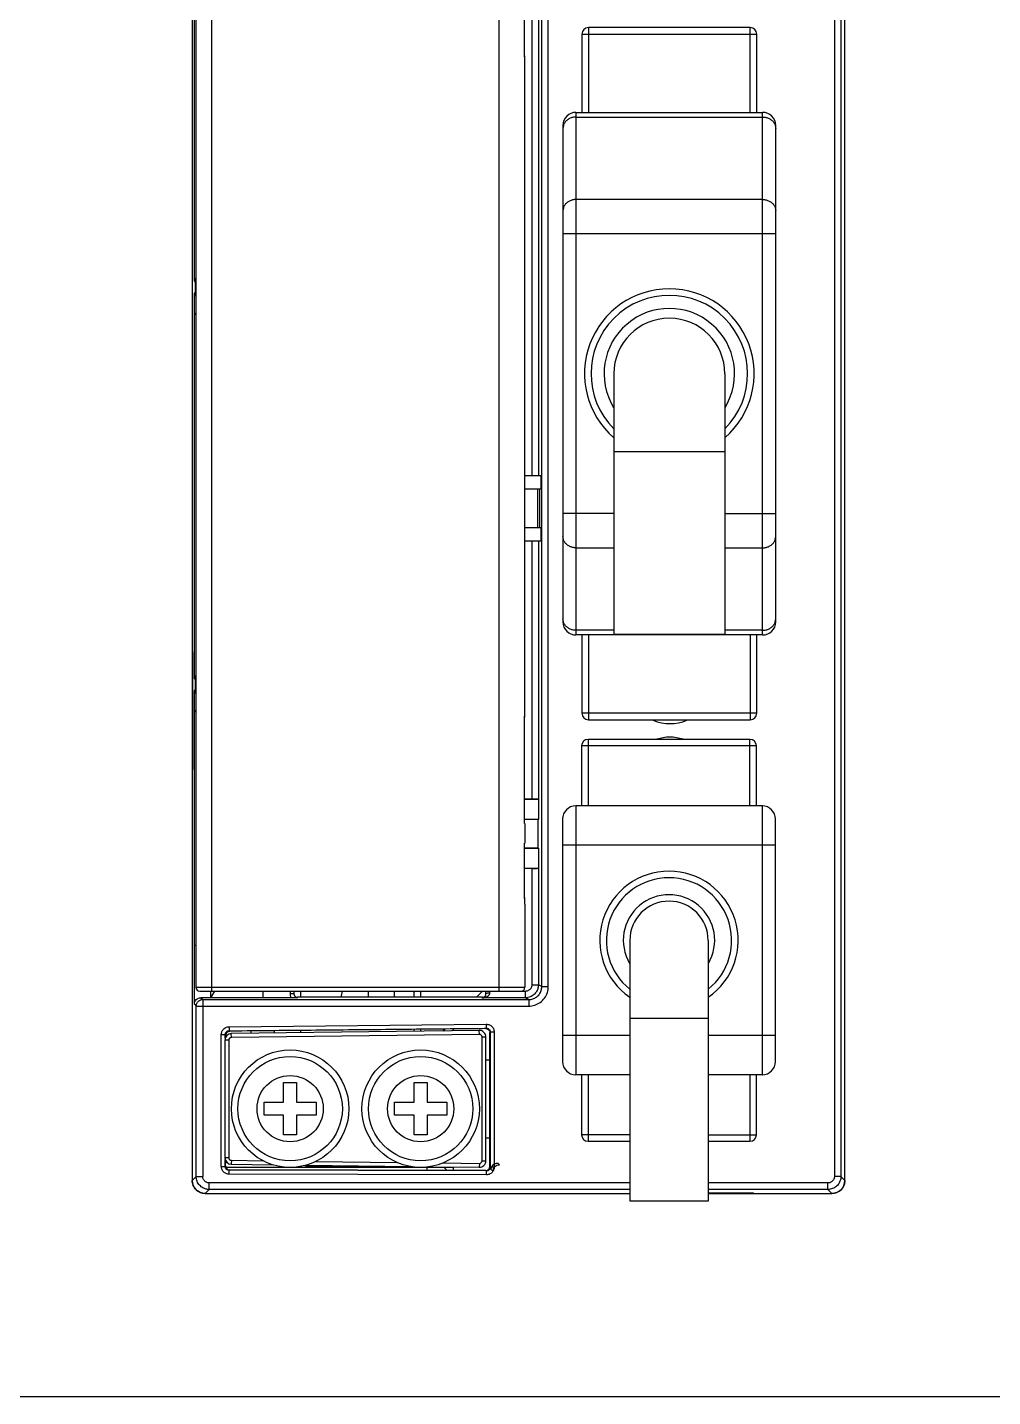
# Model space of a CAD drawing. Header units: millimetres. Extents: x 336 to 12810, y -1577 to 4105.
# Drawn here: x 7579.5 to 7653.4, y 1662.8 to 1767.7 of the extents above; entities that cross this region are included whole.
import ezdxf

# ---------------------------------------------------------------- set-up
doc = ezdxf.new("R2010")
doc.units = ezdxf.units.MM

msp = doc.modelspace()

# ---------------------------------------------------------------- linework, layer by layer
at = {"color": 7, "linetype": 'Continuous'}
for p, q in [((7592.084, 1838.253), (7592.084, 1679.358)), ((7642.084, 1679.358), (7642.084, 1838.253)), ((7641.279, 1805.118), (7641.279, 1679.664)), ((7641.779, 1804.635), (7641.779, 1679.664)), ((7592.369, 1786.558), (7592.369, 1694.158)), ((7593.569, 1786.858), (7593.569, 1693.858)), ((7615.569, 1786.858), (7615.569, 1693.858)), ((7618.864, 1694.218), (7618.864, 1786.499)), ((7619.364, 1694.218), (7619.364, 1786.499)), ((7592.248, 1748.26), (7592.248, 1782.023)), ((7617.538, 1765.638), (7617.538, 1773.708)), ((7617.542, 1765.65), (7617.542, 1773.708)), ((7618.101, 1771.851), (7618.101, 1733.358)), ((7618.601, 1771.859), (7618.601, 1733.358)), ((7621.934, 1767.208), (7621.934, 1761.208)), ((7621.934, 1767.208), (7635.334, 1767.208)), ((7634.834, 1767.708), (7622.434, 1767.708)), ((7622.434, 1767.708), (7622.434, 1761.208)), ((7634.834, 1761.208), (7634.834, 1767.708)), ((7635.334, 1761.208), (7635.334, 1767.208)), ((7617.538, 1765.638), (7617.542, 1765.65)), ((7617.569, 1715.378), (7617.569, 1765.038)), ((7621.484, 1761.208), (7621.484, 1721.158)), ((7621.484, 1761.208), (7635.784, 1761.208)), ((7621.484, 1760.851), (7635.784, 1760.851)), ((7635.784, 1721.158), (7635.784, 1761.208)), ((7620.484, 1760.208), (7620.484, 1722.158)), ((7636.784, 1722.158), (7636.784, 1760.208)), ((7635.784, 1754.533), (7621.484, 1754.533)), ((7636.784, 1751.89), (7620.484, 1751.89)), ((7592.248, 1748.26), (7592.311, 1748.197)), ((7592.311, 1748.197), (7592.311, 1747.42)), ((7592.311, 1747.42), (7592.25, 1747.358)), ((7592.25, 1745.724), (7592.25, 1747.358)), ((7592.369, 1745.843), (7592.248, 1745.723)), ((7592.248, 1717.81), (7592.248, 1745.723)), ((7624.384, 1741.183), (7624.384, 1721.183)), ((7632.884, 1741.183), (7632.884, 1721.183)), ((7632.884, 1735.183), (7624.384, 1735.183)), ((7618.794, 1733.358), (7617.569, 1733.358)), ((7618.794, 1733.358), (7618.794, 1732.358)), ((7617.569, 1732.358), (7618.794, 1732.358)), ((7618.524, 1732.358), (7618.524, 1729.358)), ((7618.724, 1729.358), (7618.724, 1732.358)), ((7624.384, 1730.477), (7620.484, 1730.477)), ((7632.884, 1730.477), (7636.784, 1730.477)), ((7618.794, 1729.358), (7617.569, 1729.358)), ((7618.794, 1729.358), (7618.794, 1728.358)), ((7618.794, 1728.358), (7617.569, 1728.358)), ((7618.101, 1728.358), (7618.101, 1708.571)), ((7618.601, 1728.358), (7618.601, 1708.563)), ((7621.484, 1727.834), (7624.384, 1727.834)), ((7632.884, 1727.834), (7635.784, 1727.834)), ((7624.384, 1721.516), (7621.484, 1721.516)), ((7635.784, 1721.158), (7621.484, 1721.158)), ((7621.934, 1721.158), (7621.934, 1715.158)), ((7622.434, 1721.158), (7622.434, 1714.658)), ((7632.884, 1721.183), (7624.384, 1721.183)), ((7635.784, 1721.516), (7632.884, 1721.516)), ((7634.834, 1721.158), (7634.834, 1714.658)), ((7635.334, 1715.158), (7635.334, 1721.158)), ((7592.084, 1719.858), (7592.123, 1719.858)), ((7592.123, 1710.858), (7592.123, 1719.858)), ((7592.248, 1717.81), (7592.311, 1717.747)), ((7592.311, 1717.747), (7592.311, 1716.97)), ((7592.311, 1716.97), (7592.25, 1716.908)), ((7592.25, 1715.274), (7592.25, 1716.908)), ((7592.369, 1715.393), (7592.248, 1715.273)), ((7592.248, 1697.358), (7592.248, 1715.273)), ((7617.542, 1714.766), (7617.538, 1714.779)), ((7617.538, 1706.708), (7617.538, 1714.779)), ((7617.542, 1706.708), (7617.542, 1714.767)), ((7635.334, 1715.158), (7621.934, 1715.158)), ((7622.434, 1714.658), (7634.834, 1714.658)), ((7635.309, 1712.658), (7621.909, 1712.658)), ((7621.909, 1712.658), (7621.909, 1708.058)), ((7634.809, 1713.158), (7622.409, 1713.158)), ((7622.409, 1713.158), (7622.409, 1708.058)), ((7634.809, 1708.058), (7634.809, 1713.158)), ((7635.309, 1708.058), (7635.309, 1712.658)), ((7592.084, 1710.858), (7592.123, 1710.858)), ((7618.101, 1708.571), (7617.542, 1708.571)), ((7618.64, 1708.543), (7617.542, 1708.543)), ((7618.601, 1708.563), (7618.64, 1708.543)), ((7618.64, 1707.049), (7618.64, 1708.543)), ((7621.459, 1708.058), (7621.459, 1687.458)), ((7635.759, 1708.058), (7621.459, 1708.058)), ((7635.759, 1687.458), (7635.759, 1708.058)), ((7617.538, 1706.708), (7617.569, 1706.708)), ((7617.542, 1707.049), (7618.64, 1707.049)), ((7618.584, 1707.021), (7617.542, 1707.021)), ((7617.569, 1706.708), (7617.569, 1705.208)), ((7618.584, 1707.021), (7618.64, 1707.049)), ((7618.584, 1704.821), (7618.584, 1707.021)), ((7620.459, 1707.058), (7620.459, 1688.458)), ((7636.759, 1688.458), (7636.759, 1707.058)), ((7617.538, 1705.208), (7617.569, 1705.208)), ((7617.538, 1701.138), (7617.538, 1705.208)), ((7617.542, 1701.15), (7617.542, 1705.208)), ((7618.584, 1704.821), (7617.542, 1704.821)), ((7618.64, 1704.793), (7617.542, 1704.793)), ((7618.584, 1704.821), (7618.64, 1704.793)), ((7618.64, 1703.299), (7618.64, 1704.793)), ((7636.759, 1705.058), (7620.459, 1705.058)), ((7617.542, 1703.299), (7618.64, 1703.299)), ((7618.101, 1703.271), (7617.542, 1703.271)), ((7618.101, 1703.271), (7618.101, 1694.35)), ((7618.601, 1703.279), (7618.64, 1703.299)), ((7618.601, 1703.279), (7618.601, 1694.35)), ((7617.538, 1701.138), (7617.542, 1701.15)), ((7617.569, 1700.538), (7617.569, 1694.158)), ((7625.609, 1697.758), (7625.609, 1677.758)), ((7631.609, 1697.758), (7631.609, 1677.758)), ((7592.369, 1697.358), (7592.248, 1697.358)), ((7592.25, 1692.859), (7592.25, 1697.358)), ((7592.369, 1694.158), (7617.569, 1694.158)), ((7592.669, 1693.858), (7617.269, 1693.858)), ((7593.797, 1693.858), (7593.484, 1693.358)), ((7593.484, 1693.858), (7593.484, 1693.358)), ((7597.484, 1693.858), (7597.484, 1693.358)), ((7599.579, 1693.858), (7599.579, 1693.664)), ((7599.879, 1693.664), (7599.579, 1693.664)), ((7599.879, 1693.858), (7599.879, 1693.664)), ((7600.384, 1693.858), (7600.384, 1693.397)), ((7603.497, 1693.397), (7603.603, 1693.858)), ((7605.584, 1693.397), (7605.584, 1693.858)), ((7607.584, 1693.397), (7607.584, 1693.858)), ((7609.084, 1693.397), (7609.084, 1693.858)), ((7609.584, 1693.858), (7609.584, 1693.397)), ((7613.873, 1693.397), (7614.334, 1693.858)), ((7617.601, 1693.85), (7617.269, 1693.85)), ((7617.601, 1693.85), (7617.601, 1693.35)), ((7618.101, 1694.35), (7618.601, 1694.35)), ((7618.864, 1694.218), (7618.601, 1694.35)), ((7618.864, 1694.218), (7619.364, 1694.218)), ((7592.25, 1692.859), (7592.39, 1692.719)), ((7592.39, 1692.719), (7617.864, 1692.719)), ((7592.39, 1679.664), (7592.39, 1692.719)), ((7599.662, 1693.358), (7592.75, 1693.358)), ((7592.75, 1693.358), (7592.89, 1693.219)), ((7592.89, 1693.219), (7617.864, 1693.219)), ((7592.89, 1693.219), (7592.89, 1679.664)), ((7614.322, 1693.397), (7600.146, 1693.397)), ((7600.179, 1693.364), (7600.146, 1693.397)), ((7614.275, 1693.35), (7614.322, 1693.397)), ((7617.601, 1693.35), (7614.275, 1693.35)), ((7617.864, 1693.219), (7617.601, 1693.35)), ((7617.864, 1693.219), (7617.864, 1692.719)), ((7631.609, 1691.758), (7625.609, 1691.758)), ((7594.313, 1680.436), (7594.313, 1690.533)), ((7594.313, 1690.533), (7594.612, 1690.533)), ((7594.612, 1690.258), (7594.612, 1690.533)), ((7594.646, 1690.341), (7594.646, 1690.5)), ((7594.671, 1690.379), (7594.671, 1690.501)), ((7594.907, 1691.133), (7614.612, 1691.327)), ((7594.907, 1691.133), (7594.909, 1690.833)), ((7594.909, 1690.833), (7614.614, 1691.027)), ((7614.078, 1690.852), (7595.078, 1690.615)), ((7595.082, 1690.315), (7595.078, 1690.615)), ((7614.082, 1690.552), (7595.082, 1690.315)), ((7596.584, 1690.816), (7596.584, 1690.633)), ((7598.384, 1690.656), (7598.384, 1690.833)), ((7600.384, 1690.853), (7600.384, 1690.681)), ((7609.084, 1690.79), (7609.084, 1690.937)), ((7609.584, 1690.942), (7609.584, 1690.796)), ((7611.293, 1690.817), (7611.436, 1690.96)), ((7612.009, 1690.826), (7612.15, 1690.967)), ((7614.082, 1690.552), (7614.078, 1690.852)), ((7614.612, 1691.327), (7614.614, 1691.027)), ((7614.884, 1690.694), (7614.917, 1690.727)), ((7614.884, 1680.408), (7614.884, 1690.683)), ((7615.217, 1690.727), (7614.917, 1690.727)), ((7614.917, 1690.727), (7614.917, 1680.387)), ((7615.217, 1690.727), (7615.217, 1680.387)), ((7625.609, 1690.458), (7620.459, 1690.458)), ((7636.759, 1690.458), (7631.609, 1690.458)), ((7594.584, 1690.115), (7594.584, 1681.102)), ((7594.884, 1690.115), (7594.584, 1690.115)), ((7594.884, 1690.115), (7594.884, 1681.102)), ((7614.284, 1690.352), (7614.584, 1690.352)), ((7614.284, 1680.865), (7614.284, 1690.352)), ((7614.584, 1680.865), (7614.584, 1690.352)), ((7614.584, 1688.608), (7614.884, 1688.608)), ((7625.609, 1687.458), (7621.459, 1687.458)), ((7621.909, 1687.458), (7621.909, 1682.858)), ((7622.409, 1687.458), (7622.409, 1682.358)), ((7635.759, 1687.458), (7631.609, 1687.458)), ((7634.809, 1687.458), (7634.809, 1682.358)), ((7635.309, 1682.858), (7635.309, 1687.458)), ((7599.084, 1686.858), (7600.084, 1686.858)), ((7599.084, 1685.358), (7599.084, 1686.858)), ((7600.084, 1686.858), (7600.084, 1685.358)), ((7609.084, 1686.858), (7610.084, 1686.858)), ((7609.084, 1685.358), (7609.084, 1686.858)), ((7610.084, 1686.858), (7610.084, 1685.358)), ((7597.584, 1685.358), (7599.084, 1685.358)), ((7597.584, 1684.358), (7597.584, 1685.358)), ((7600.084, 1685.358), (7601.584, 1685.358)), ((7601.584, 1685.358), (7601.584, 1684.358)), ((7607.584, 1685.358), (7609.084, 1685.358)), ((7607.584, 1684.358), (7607.584, 1685.358)), ((7610.084, 1685.358), (7611.584, 1685.358)), ((7611.584, 1685.358), (7611.584, 1684.358)), ((7599.084, 1684.358), (7597.584, 1684.358)), ((7599.084, 1682.858), (7599.084, 1684.358)), ((7601.584, 1684.358), (7600.084, 1684.358)), ((7600.084, 1684.358), (7600.084, 1682.858)), ((7609.084, 1684.358), (7607.584, 1684.358)), ((7609.084, 1682.858), (7609.084, 1684.358)), ((7611.584, 1684.358), (7610.084, 1684.358)), ((7610.084, 1684.358), (7610.084, 1682.858)), ((7600.084, 1682.858), (7599.084, 1682.858)), ((7610.084, 1682.858), (7609.084, 1682.858)), ((7614.884, 1682.608), (7614.584, 1682.608)), ((7625.609, 1682.858), (7621.909, 1682.858)), ((7622.409, 1682.358), (7625.609, 1682.358)), ((7631.609, 1682.858), (7635.309, 1682.858)), ((7631.609, 1682.358), (7634.809, 1682.358)), ((7594.884, 1681.102), (7594.584, 1681.102)), ((7594.612, 1680.436), (7594.612, 1680.959)), ((7594.313, 1680.436), (7594.612, 1680.436)), ((7594.646, 1680.469), (7594.646, 1680.876)), ((7594.646, 1680.469), (7594.647, 1680.873)), ((7612.084, 1680.358), (7594.675, 1680.358)), ((7594.911, 1679.836), (7594.912, 1680.136)), ((7594.945, 1680.169), (7594.912, 1680.136)), ((7614.617, 1680.088), (7594.912, 1680.136)), ((7614.584, 1680.115), (7594.945, 1680.169)), ((7595.082, 1680.902), (7595.078, 1680.602)), ((7595.078, 1680.602), (7598.288, 1680.562)), ((7595.082, 1680.902), (7597.52, 1680.872)), ((7600.779, 1680.531), (7608.856, 1680.43)), ((7600.884, 1680.53), (7600.884, 1680.458)), ((7600.884, 1680.458), (7606.084, 1680.458)), ((7601.544, 1680.821), (7607.787, 1680.743)), ((7601.705, 1680.358), (7601.815, 1680.458)), ((7605.052, 1680.478), (7605.052, 1680.358)), ((7605.084, 1680.477), (7605.084, 1680.358)), ((7608.497, 1680.435), (7608.524, 1680.404)), ((7610.084, 1680.127), (7610.084, 1680.358)), ((7610.2, 1680.413), (7614.078, 1680.365)), ((7611.291, 1680.7), (7614.082, 1680.665)), ((7611.62, 1680.123), (7611.384, 1680.358)), ((7611.791, 1680.358), (7611.791, 1680.393)), ((7612.084, 1680.39), (7612.084, 1680.122)), ((7614.082, 1680.665), (7614.078, 1680.365)), ((7614.284, 1680.865), (7614.584, 1680.865)), ((7614.617, 1680.088), (7614.583, 1680.121)), ((7614.616, 1679.788), (7614.617, 1680.088)), ((7614.917, 1680.387), (7614.884, 1680.421)), ((7615.217, 1680.387), (7614.917, 1680.387)), ((7614.98, 1680.2), (7615.122, 1680.059)), ((7615.621, 1680.558), (7615.489, 1680.691)), ((7592.39, 1679.664), (7592.084, 1679.358)), ((7592.39, 1679.664), (7592.89, 1679.664)), ((7625.609, 1679.164), (7593.39, 1679.164)), ((7593.39, 1678.664), (7593.39, 1679.164)), ((7614.616, 1679.788), (7594.911, 1679.836)), ((7640.779, 1679.164), (7631.609, 1679.164)), ((7640.779, 1678.664), (7640.779, 1679.164)), ((7641.779, 1679.664), (7641.279, 1679.664)), ((7641.779, 1679.664), (7642.084, 1679.358)), ((7593.39, 1678.664), (7593.084, 1678.358)), ((7593.084, 1678.358), (7625.609, 1678.358)), ((7625.609, 1678.664), (7593.39, 1678.664)), ((7640.779, 1678.664), (7631.609, 1678.664)), ((7631.609, 1678.397), (7635.084, 1678.397)), ((7631.609, 1678.358), (7641.084, 1678.358)), ((7635.084, 1678.358), (7635.084, 1678.397)), ((7640.779, 1678.664), (7641.084, 1678.358)), ((7631.609, 1677.758), (7625.609, 1677.758))]:
    msp.add_line(p, q, dxfattribs=at)
msp.add_line((7368.84, 1662.792), (7788.849, 1662.792))
for centre, radius in [((7599.584, 1684.858), 4.5), ((7609.584, 1684.858), 4.5), ((7599.584, 1684.858), 4), ((7609.584, 1684.858), 4), ((7599.584, 1684.858), 2.537), ((7609.584, 1684.858), 2.537)]:
    msp.add_circle(centre, radius, dxfattribs=at)
for centre, radius, start, end in [((7622.434, 1767.208), 0.5, 90, 180), ((7634.834, 1767.208), 0.5, 0, 90), ((7621.484, 1760.208), 1, 90, 180), ((7635.784, 1760.208), 1, 0, 90), ((7628.634, 1741.183), 6.5, 311.03496, 228.96504), ((7628.634, 1741.183), 6, 315.2713, 224.72879), ((7628.634, 1741.183), 5, 328.70037, 211.29963), ((7628.634, 1741.183), 4.25, 0, 180), ((7621.484, 1722.158), 1, 180, 270), ((7635.784, 1722.158), 1, 270, 0), ((7622.434, 1715.158), 0.5, 180, 270), ((7628.684, 1717.683), 3.317, 247.10304, 292.90247), ((7634.834, 1715.158), 0.5, 270, 0), ((7622.409, 1712.658), 0.5, 90, 180), ((7628.684, 1710.008), 3.317, 72.26015, 107.76051), ((7634.809, 1712.658), 0.5, 0, 90), ((7621.459, 1707.058), 1, 90, 180), ((7635.759, 1707.058), 1, 0, 90), ((7628.609, 1697.758), 5.3, 304.6163, 235.37235), ((7628.609, 1697.758), 4.8, 308.77013, 231.25459), ((7628.609, 1697.758), 3.5, 329.56273, 210.43727), ((7628.609, 1697.758), 3, 0, 180), ((7592.669, 1694.158), 0.3, 180, 270), ((7617.269, 1694.158), 0.3, 270, 0), ((7595.084, 1690.115), 0.5, 90.71616, 180), ((7614.084, 1690.352), 0.5, 0, 90.71616), ((7614.084, 1690.352), 0.2, 0, 90.71616), ((7595.084, 1690.115), 0.2, 90.71616, 180), ((7621.459, 1688.458), 1, 180, 270), ((7635.759, 1688.458), 1, 270, 0), ((7622.409, 1682.858), 0.5, 180, 270), ((7634.809, 1682.858), 0.5, 270, 0), ((7595.084, 1681.102), 0.5, 180, 269.28384), ((7595.084, 1681.102), 0.2, 180, 269.28384), ((7600.884, 1680.958), 0.5, 246.36286, 270), ((7614.084, 1680.865), 0.5, 269.28384, 0), ((7614.084, 1680.865), 0.2, 269.28384, 0), ((7593.084, 1679.358), 1, 180, 270), ((7641.084, 1679.358), 1, 270, 0)]:
    msp.add_arc(centre, radius, start, end, dxfattribs=at)
for points, start_tangent, end_tangent in [([(7617.569, 1765.038), (7617.561, 1765.35), (7617.538, 1765.638)], (-0.0000029, 1), (-0.1048733, 0.9944856)), ([(7617.544, 1765.638), (7617.542, 1765.652)], (-0.0854524, 0.9963423), (-0.0874217, 0.9961714)), ([(7617.569, 1765.037), (7617.567, 1765.199), (7617.554, 1765.5), (7617.544, 1765.638)], (0.0000387, 1), (-0.0854524, 0.9963423)), ([(7621.484, 1760.851), (7621.225, 1760.821), (7620.984, 1760.733), (7620.777, 1760.593), (7620.618, 1760.41), (7620.518, 1760.198)], (-1, 0), (-0.2906709, -0.9568231)), ([(7635.784, 1760.851), (7636.043, 1760.821), (7636.284, 1760.733), (7636.491, 1760.593), (7636.65, 1760.41), (7636.75, 1760.198)], (1, 0), (0.2906708, -0.9568231)), ([(7620.518, 1760.198), (7620.484, 1759.97)], (-0.2906709, -0.9568231), (0, -1)), ([(7636.75, 1760.198), (7636.784, 1759.97)], (0.2906708, -0.9568231), (0, -1)), ([(7621.484, 1754.533), (7621.225, 1754.502), (7620.984, 1754.414), (7620.777, 1754.275), (7620.618, 1754.092), (7620.518, 1753.88), (7620.484, 1753.652)], (-1, 0), (0, -1)), ([(7635.784, 1754.533), (7636.043, 1754.502), (7636.284, 1754.414), (7636.491, 1754.275), (7636.65, 1754.092), (7636.75, 1753.88), (7636.784, 1753.652)], (1, 0), (0, -1)), ([(7592.248, 1748.26), (7592.288, 1748.41), (7592.364, 1748.497)], (0, 1), (0.7901736, 0.612883)), ([(7592.365, 1748.368), (7592.351, 1748.347), (7592.311, 1748.197)], (-0.5690217, -0.8223225), (-0.0003046, -1)), ([(7592.311, 1748.197), (7592.356, 1748.196), (7592.369, 1748.197)], (0.9282475, -0.3719631), (0.9996401, 0.0268277)), ([(7592.364, 1747.123), (7592.29, 1747.208), (7592.25, 1747.358)], (-0.7849729, 0.6195301), (0, 1)), ([(7592.369, 1747.42), (7592.335, 1747.421), (7592.311, 1747.42)], (-0.9991369, -0.0415377), (-0.9292574, -0.369433)), ([(7592.365, 1747.249), (7592.351, 1747.27), (7592.311, 1747.42)], (-0.5690216, 0.8223226), (-0.0003046, 1)), ([(7621.484, 1727.834), (7621.225, 1727.864), (7620.984, 1727.952), (7620.777, 1728.092), (7620.618, 1728.275), (7620.518, 1728.487), (7620.484, 1728.715)], (-1, 0), (0, 1)), ([(7635.784, 1727.834), (7636.043, 1727.864), (7636.284, 1727.952), (7636.491, 1728.092), (7636.65, 1728.275), (7636.75, 1728.487), (7636.784, 1728.715)], (1, 0), (0, 1)), ([(7621.484, 1721.516), (7621.225, 1721.546), (7620.984, 1721.634), (7620.777, 1721.774), (7620.618, 1721.956), (7620.518, 1722.169), (7620.484, 1722.397)], (-1, 0), (0, 1)), ([(7635.784, 1721.516), (7636.043, 1721.546), (7636.284, 1721.634), (7636.491, 1721.774), (7636.65, 1721.956), (7636.75, 1722.169)], (1, 0), (0.2906709, 0.9568231)), ([(7636.75, 1722.169), (7636.784, 1722.397)], (0.2906709, 0.9568231), (0, 1)), ([(7592.248, 1717.81), (7592.288, 1717.96), (7592.364, 1718.047)], (0, 1), (0.7901736, 0.612883)), ([(7592.365, 1717.918), (7592.351, 1717.897), (7592.311, 1717.747)], (-0.5690217, -0.8223225), (-0.0003046, -1)), ([(7592.311, 1717.747), (7592.356, 1717.746), (7592.369, 1717.747)], (0.9282475, -0.3719631), (0.9996401, 0.0268277)), ([(7592.364, 1716.673), (7592.29, 1716.758), (7592.25, 1716.908)], (-0.7849729, 0.6195301), (0, 1)), ([(7592.369, 1716.97), (7592.335, 1716.971), (7592.311, 1716.97)], (-0.9991369, -0.0415377), (-0.9292574, -0.369433)), ([(7592.365, 1716.799), (7592.351, 1716.82), (7592.311, 1716.97)], (-0.5690216, 0.8223226), (-0.0003046, 1)), ([(7617.538, 1714.779), (7617.561, 1715.071), (7617.569, 1715.378)], (0.1048684, 0.9944861), (0.0001261, 1)), ([(7617.542, 1714.765), (7617.544, 1714.779)], (0.0873967, 0.9961736), (0.085413, 0.9963456)), ([(7617.544, 1714.779), (7617.553, 1714.905), (7617.567, 1715.206), (7617.569, 1715.378)], (0.085413, 0.9963456), (0.000108, 1)), ([(7618.601, 1708.563), (7618.558, 1708.566), (7618.449, 1708.568), (7618.289, 1708.57), (7618.101, 1708.571)], (-0.8944817, 0.4471046), (-1, 0)), ([(7618.101, 1703.271), (7618.289, 1703.272), (7618.449, 1703.273), (7618.558, 1703.276), (7618.601, 1703.279)], (1, 0), (0.8944817, 0.4471046)), ([(7617.569, 1700.538), (7617.561, 1700.85), (7617.538, 1701.138)], (-0.0000029, 1), (-0.1048733, 0.9944856)), ([(7617.544, 1701.138), (7617.542, 1701.152)], (-0.0854524, 0.9963423), (-0.0874217, 0.9961714)), ([(7617.569, 1700.537), (7617.567, 1700.699), (7617.554, 1701), (7617.544, 1701.138)], (0.0000387, 1), (-0.0854524, 0.9963423)), ([(7599.579, 1693.664), (7599.583, 1693.595), (7599.596, 1693.521), (7599.622, 1693.441)], (0.0000101, -1), (0.371418, -0.9284658)), ([(7599.879, 1693.664), (7599.881, 1693.627), (7599.889, 1693.588), (7599.903, 1693.545)], (0.0003111, -1), (0.3949433, -0.9187055)), ([(7599.903, 1693.545), (7599.927, 1693.502), (7599.96, 1693.459), (7599.967, 1693.452)], (0.3949433, -0.9187055), (0.706504, -0.707709)), ([(7609.084, 1693.608), (7609.125, 1693.806)], (0, 1), (0.3935544, 0.9193013)), ([(7614.275, 1693.35), (7614.38, 1693.357), (7614.472, 1693.372), (7614.553, 1693.394), (7614.623, 1693.42), (7614.684, 1693.451), (7614.736, 1693.484), (7614.78, 1693.519), (7614.816, 1693.555)], (0.9999233, 0.0123824), (0.6543562, 0.7561865)), ([(7614.551, 1693.52), (7614.566, 1693.55), (7614.577, 1693.583), (7614.586, 1693.62)], (0.4797745, 0.8773918), (0.152666, 0.9882778)), ([(7614.586, 1693.62), (7614.589, 1693.664)], (0.152666, 0.9882778), (0.0086662, 0.9999624)), ([(7614.589, 1693.664), (7614.628, 1693.699), (7614.738, 1693.724)], (-0.0726916, 0.9973545), (0.9937509, 0.1116207)), ([(7614.589, 1693.76), (7614.589, 1693.85)], (0.0019762, 0.999998), (-0.0000047, 1)), ([(7614.589, 1693.664), (7614.589, 1693.76)], (0.004175, 0.9999913), (0.0019762, 0.999998)), ([(7614.738, 1693.724), (7614.889, 1693.733)], (0.9937509, 0.1116207), (0.9999922, -0.0039524)), ([(7614.816, 1693.555), (7614.844, 1693.593)], (0.6543562, 0.7561865), (0.5463375, 0.8375651)), ([(7614.844, 1693.593), (7614.867, 1693.633), (7614.883, 1693.68), (7614.889, 1693.733)], (0.5463375, 0.8375651), (0.0067909, 0.9999769)), ([(7614.889, 1693.733), (7614.889, 1693.794), (7614.889, 1693.85)], (0.0066835, 0.9999777), (0.0000004, 1)), ([(7618.601, 1694.35), (7618.593, 1694.22), (7618.568, 1694.096), (7618.527, 1693.972), (7618.466, 1693.849), (7618.384, 1693.727), (7618.275, 1693.611), (7618.138, 1693.506), (7617.975, 1693.422), (7617.793, 1693.368), (7617.601, 1693.35)], (-0.0003135, -1), (-1, -0.0002872)), ([(7618.101, 1694.35), (7618.097, 1694.285), (7618.085, 1694.223), (7618.064, 1694.161), (7618.034, 1694.099), (7617.993, 1694.038), (7617.938, 1693.98), (7617.87, 1693.928), (7617.788, 1693.886), (7617.697, 1693.859), (7617.601, 1693.85)], (-0.0000186, -1), (-1, 0.0000703)), ([(7617.864, 1692.719), (7618.328, 1692.792), (7618.746, 1693.005), (7619.078, 1693.337), (7619.29, 1693.754), (7619.364, 1694.218)], (1, -0.0001157), (0.0000935, 1)), ([(7617.864, 1693.219), (7618.174, 1693.268), (7618.452, 1693.41), (7618.673, 1693.63), (7618.815, 1693.908), (7618.864, 1694.218)], (0.9999999, -0.0003345), (-0.0002775, 1)), ([(7592.25, 1692.859), (7592.288, 1693.05), (7592.396, 1693.212), (7592.559, 1693.32), (7592.75, 1693.358)], (0, 1), (1, 0)), ([(7592.39, 1692.719), (7592.4, 1692.817), (7592.433, 1692.921), (7592.495, 1693.025), (7592.591, 1693.119), (7592.723, 1693.19), (7592.89, 1693.219)], (0.0003046, 1), (1, 0.0003046)), ([(7599.622, 1693.441), (7599.662, 1693.358)], (0.371418, -0.9284658), (0.5089078, -0.8608211)), ([(7599.844, 1693.359), (7599.662, 1693.358)], (-0.9999728, -0.0073716), (-1, 0.0000003)), ([(7600.179, 1693.364), (7600.017, 1693.361), (7599.844, 1693.359)], (-0.9998474, -0.017468), (-0.9999728, -0.0073716)), ([(7599.934, 1693.485), (7599.996, 1693.437)], (0.7071068, -0.7071068), (0.867064, -0.4981968)), ([(7599.967, 1693.452), (7600.004, 1693.42), (7600.057, 1693.39), (7600.116, 1693.37), (7600.179, 1693.364)], (0.706504, -0.707709), (1, -0.0002622)), ([(7599.996, 1693.437), (7600.146, 1693.397)], (0.867064, -0.4981968), (1, 0)), ([(7614.322, 1693.397), (7614.472, 1693.437), (7614.494, 1693.45)], (1, 0), (0.8219276, 0.569592)), ([(7614.497, 1693.447), (7614.511, 1693.462), (7614.533, 1693.49), (7614.551, 1693.52)], (0.7066914, 0.7075219), (0.4797745, 0.8773918)), ([(7594.313, 1690.533), (7594.319, 1690.623), (7594.343, 1690.72), (7594.386, 1690.821), (7594.453, 1690.919), (7594.543, 1691.006), (7594.652, 1691.073), (7594.775, 1691.117), (7594.907, 1691.133)], (-0.0000028, 1), (0.9999509, 0.0099084)), ([(7594.612, 1690.533), (7594.616, 1690.578), (7594.627, 1690.627), (7594.649, 1690.677), (7594.683, 1690.726), (7594.728, 1690.769), (7594.782, 1690.803), (7594.844, 1690.825), (7594.909, 1690.833)], (-0.0003036, 1), (0.999954, 0.0095902)), ([(7594.646, 1690.5), (7594.685, 1690.649), (7594.794, 1690.759), (7594.953, 1690.8)], (0, 1), (0.9999514, 0.009863)), ([(7594.671, 1690.501), (7594.711, 1690.65), (7594.817, 1690.758)], (0.0024659, 0.999997), (0.8525367, 0.5226673)), ([(7594.817, 1690.758), (7594.922, 1690.797)], (0.8525367, 0.5226673), (0.9886039, 0.1505399)), ([(7594.922, 1690.797), (7594.953, 1690.8)], (0.9886039, 0.1505399), (0.9999565, 0.0093299)), ([(7595.076, 1690.801), (7594.943, 1690.8)], (-0.9999523, -0.0097638), (-0.9999523, -0.0097642)), ([(7614.077, 1690.986), (7608.134, 1690.928), (7601.591, 1690.865), (7595.076, 1690.801)], (-0.9999534, -0.0096531), (-0.9999523, -0.0097638)), ([(7614.578, 1690.991), (7614.077, 1690.986)], (-0.9999535, -0.009648), (-0.9999534, -0.0096531)), ([(7614.578, 1690.991), (7614.735, 1690.949), (7614.849, 1690.831), (7614.884, 1690.694)], (0.9999535, 0.009648), (0.0134265, -0.9999099)), ([(7614.612, 1691.327), (7614.702, 1691.321), (7614.799, 1691.299), (7614.901, 1691.256), (7615, 1691.189), (7615.089, 1691.098), (7615.158, 1690.987), (7615.202, 1690.862), (7615.217, 1690.727)], (0.9999513, 0.009868), (0.000075, -1)), ([(7614.614, 1691.027), (7614.66, 1691.024), (7614.708, 1691.013), (7614.759, 1690.991), (7614.809, 1690.958), (7614.853, 1690.913), (7614.888, 1690.857), (7614.91, 1690.795), (7614.917, 1690.727)], (0.9999482, 0.010174), (-0.0002594, -1)), ([(7594.911, 1679.836), (7594.821, 1679.843), (7594.724, 1679.867), (7594.623, 1679.911), (7594.525, 1679.978), (7594.438, 1680.069), (7594.37, 1680.179), (7594.327, 1680.303), (7594.313, 1680.436)], (-0.999997, 0.0024622), (-0.0000565, 1)), ([(7594.867, 1680.14), (7594.818, 1680.151), (7594.767, 1680.173), (7594.719, 1680.207), (7594.675, 1680.252), (7594.641, 1680.307), (7594.62, 1680.37), (7594.612, 1680.436)], (-0.9882978, 0.1525369), (0.0002678, 1)), ([(7594.646, 1680.467), (7594.686, 1680.319), (7594.795, 1680.21), (7594.945, 1680.169)], (0, -1), (0.999997, -0.0024659)), ([(7594.912, 1680.136), (7594.867, 1680.14)], (-0.9999977, 0.0021595), (-0.9882978, 0.1525369)), ([(7614.583, 1680.121), (7614.734, 1680.161), (7614.844, 1680.271), (7614.884, 1680.421)], (0.9999969, -0.0024807), (-0.0000149, 1)), ([(7615.217, 1680.387), (7615.211, 1680.301), (7615.191, 1680.211), (7615.152, 1680.116), (7615.091, 1680.019), (7615.004, 1679.928), (7614.891, 1679.853), (7614.759, 1679.804), (7614.616, 1679.788)], (0.0000117, -1), (-0.9999971, 0.0024111)), ([(7614.917, 1680.387), (7614.914, 1680.344), (7614.904, 1680.299), (7614.885, 1680.252), (7614.854, 1680.203), (7614.811, 1680.158), (7614.754, 1680.12), (7614.688, 1680.096), (7614.617, 1680.088)], (0.0003126, -1), (-0.9999963, 0.002736)), ([(7614.98, 1680.2), (7615.005, 1680.352), (7615.075, 1680.489), (7615.186, 1680.598), (7615.326, 1680.668), (7615.489, 1680.691)], (0, 1), (0.9998529, -0.0171505)), ([(7615.122, 1680.059), (7615.16, 1680.25), (7615.268, 1680.412), (7615.43, 1680.52), (7615.621, 1680.558)], (0, 1), (1, 0)), ([(7593.084, 1678.358), (7592.701, 1678.435), (7592.377, 1678.651), (7592.16, 1678.976), (7592.084, 1679.358)], (-1, 0), (0, 1)), ([(7593.39, 1678.664), (7593.265, 1678.672), (7593.142, 1678.695), (7593.018, 1678.736), (7592.893, 1678.796), (7592.769, 1678.88), (7592.65, 1678.991), (7592.543, 1679.132), (7592.46, 1679.297), (7592.407, 1679.478), (7592.39, 1679.664)], (-1, 0.0001505), (-0.0001497, 1)), ([(7593.39, 1679.164), (7593.327, 1679.168), (7593.266, 1679.179), (7593.204, 1679.2), (7593.141, 1679.23), (7593.079, 1679.272), (7593.02, 1679.328), (7592.966, 1679.398), (7592.925, 1679.48), (7592.898, 1679.571), (7592.89, 1679.664)], (-1, -0.0000037), (0.0000084, 1)), ([(7641.279, 1679.664), (7641.275, 1679.602), (7641.263, 1679.54), (7641.243, 1679.478), (7641.213, 1679.416), (7641.171, 1679.354), (7641.115, 1679.294), (7641.045, 1679.241), (7640.962, 1679.199), (7640.872, 1679.173), (7640.779, 1679.164)], (0.0000037, -1), (-1, 0.0000084)), ([(7641.779, 1679.664), (7641.771, 1679.539), (7641.747, 1679.417), (7641.707, 1679.293), (7641.647, 1679.168), (7641.563, 1679.043), (7641.451, 1678.924), (7641.311, 1678.817), (7641.146, 1678.734), (7640.965, 1678.682), (7640.779, 1678.664)], (-0.0001505, -1), (-1, -0.0001497)), ([(7642.084, 1679.358), (7642.008, 1678.976), (7641.791, 1678.651), (7641.467, 1678.435), (7641.084, 1678.358)], (0, -1), (-1, 0))]:
    msp.add_spline(points, degree=3, dxfattribs=dict(at, start_tangent=start_tangent, end_tangent=end_tangent))

doc.saveas('drawing.dxf')
